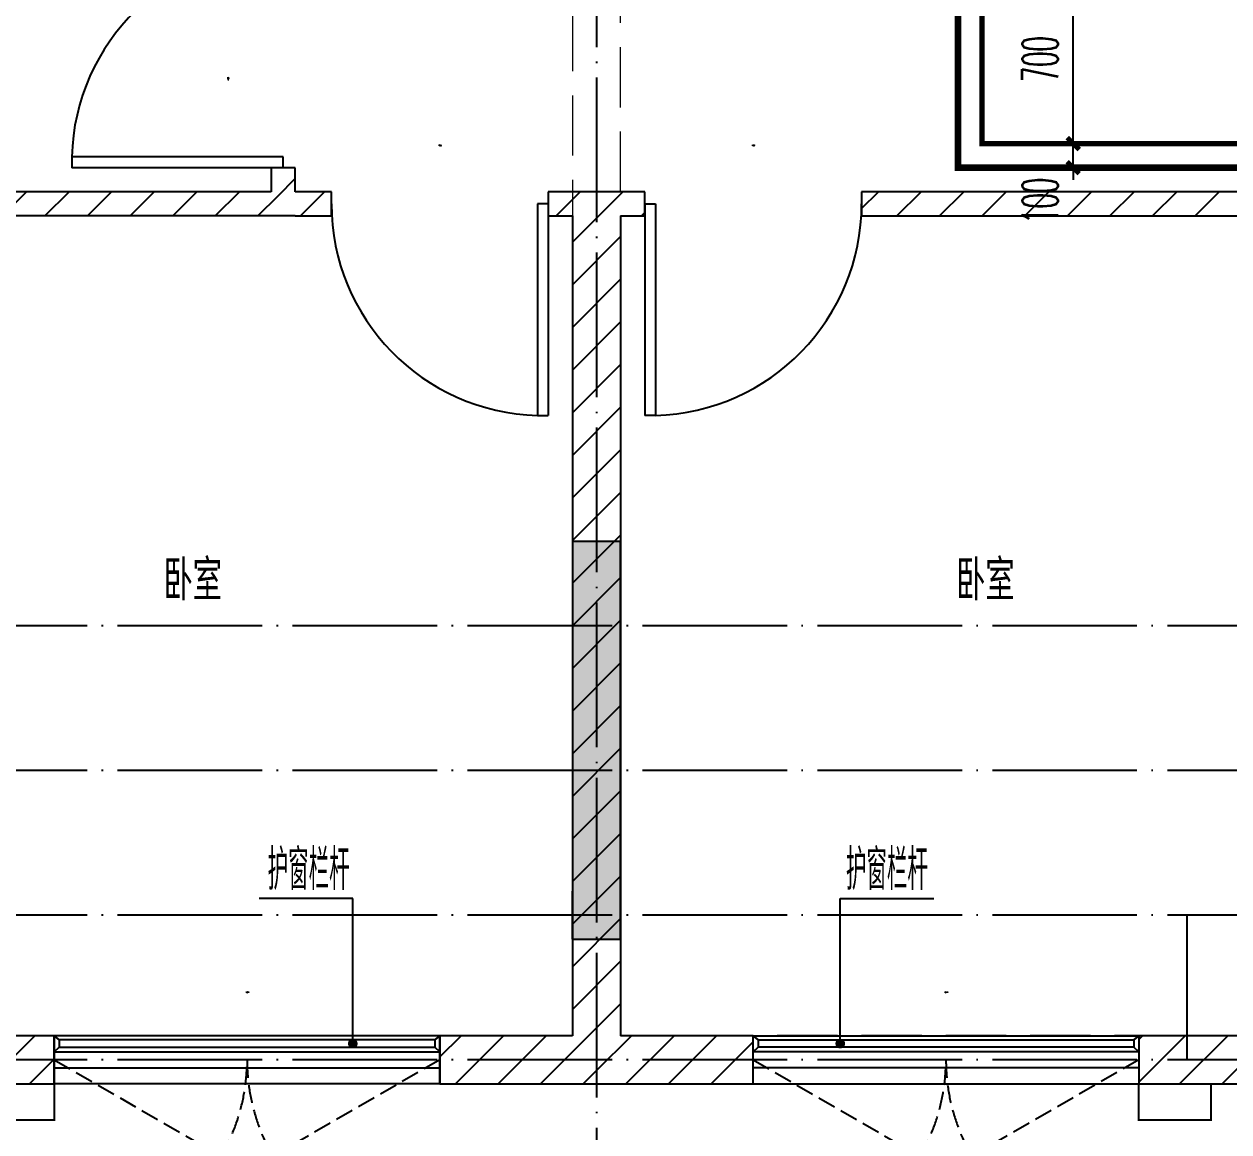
# Model space of a CAD drawing. Extents: x 27938 to 1507990, y 110129 to 923079.
# Drawn here: x 1206660 to 1211659, y 463757 to 468351 of the extents above; entities that cross this region are included whole.
import ezdxf

# ---------------------------------------------------------------- set-up
doc = ezdxf.new("R2010")
doc.units = 0
doc.header["$LTSCALE"] = 1000
doc.header["$MEASUREMENT"] = 0
for name, pattern in [('__DASH', [0.35, 0.25, -0.1]), ('DASH', [0.35, 0.25, -0.1]), ('DOTE', [2.4200000000000004, 2, -0.2, 0.02, -0.2])]:
    doc.linetypes.add(name, pattern=pattern)
for name, color, linetype in [('----建筑底图', 8, 'Continuous'), ('3-栏杆1', 135, 'Continuous'), ('COLU', 7, 'Continuous'), ('DIM_LEAD', 3, 'Continuous'), ('DIM_给水', 3, 'Continuous'), ('DOTE', 1, 'Continuous'), ('PIPE-不分区热给水', 5, 'RJ'), ('PIPE-给水中', 72, 'J2'), ('PUB_HATCH', 8, 'Continuous'), ('PUB_TEXT', 4, 'Continuous'), ('S-砼墙填充', 251, 'Continuous'), ('WALL', 9, 'Continuous'), ('WINDOW', 4, 'Continuous'), ('WINDOW_TEXT', 7, 'Continuous')]:
    doc.layers.add(name, color=color, linetype=linetype)
doc.layers.add('S-L主梁线', color=4, linetype='DASH', plot=False)
doc.styles.add('_TCH_DIM', font='SIMPLEX.shx', dxfattribs={"width": 0.7, "bigfont": 'GBCBIG.shx'})
doc.styles.add('_TCH_DIM_T3', font='SIMPLEX.shx', dxfattribs={"width": 0.4941176470588236, "bigfont": 'GBCBIG.shx'})
doc.styles.add('_TCH_WINDOW', font='SIMPLEX.shx', dxfattribs={"width": 0.7, "height": 3.5, "bigfont": 'GBCBIG.shx'})
doc.styles.get("Standard").update_dxf_attribs({"font": 'gbenor.shx', "bigfont": 'gbcbig.shx'})
doc.linetypes.add('J2', pattern='A,3,-0.2,["J2",Standard,S=0.25,R=0,X=-0.1,Y=-0.115],-0.35', length=3.55)
doc.linetypes.add('RJ', pattern='A,3,-0.2,["RJ",Standard,S=0.25,R=0,X=-0.1,Y=-0.115],-0.35', length=3.55)
doc.dimstyles.new('_TWT_ARCH&&50', dxfattribs={"dimtxt": 148.75, "dimasz": 50, "dimexe": 125, "dimexo": 150, "dimgap": 63.12500000000001, "dimtad": 1, "dimdec": 0, "dimzin": 0, "dimdsep": 46, "dimtxsty": '_TCH_DIM_T3', "dimblk": 'ARCHTICK', "dimcen": 0.09, "dimclrt": 7, "dimazin": 2, "dimtfac": 1, "dimtdec": 0, "dimtix": 1, "dimtmove": 2, "dimatfit": 3, "dimfxl": 100, "dimtolj": 1, "dimtzin": 0, "dimarcsym": 0})
pattern_1 = [(45, (0, 89.755675), (-88.38838300365748, 88.3883830036575), [])]

# ---------------------------------------------------------------- blocks, each defined once
blk = doc.blocks.new('ASDFSD')
at = {"layer": '3-栏杆1', "color": 5}
for p, q in [((681762.5879415963, 334937.5442401596), (681742.3193111992, 334955.3318184742)), ((681742.3193111992, 334955.3318184742), (681762.5879414161, 334937.5442403179)), ((683322.0506668226, 334937.5442278689), (683342.3192972196, 334955.3318061834)), ((683342.3192972196, 334955.3318061834), (683322.0506670028, 334937.5442280272)), ((681742.3193347491, 334888.4150854239), (681762.5879414133, 334908.2619604596)), ((681762.5879414161, 334937.5442403179), (681762.5879414133, 334908.2619604596)), ((683322.0506670028, 334937.4781505512), (681762.5879414163, 334937.5226424761)), ((681762.5879414135, 334908.2403724216), (683322.0506670056, 334908.1959003614)), ((683322.0506670028, 334937.5442280272), (683322.0506670056, 334908.2619481689)), ((683322.0506670056, 334908.2619481689), (683342.3192736697, 334888.4150731332)), ((683342.3192736697, 334888.4150731332), (683322.0506670056, 334908.2619481689))]:
    blk.add_line(p, q, dxfattribs=at)
blk = doc.blocks.new('GDGDGRD')
at = {"layer": 'S-砼墙填充'}
h = blk.add_hatch(color=256, dxfattribs=at)
h.dxf.hatch_style = 1
h.paths.add_polyline_path([(433016.5684015006, 287315.3648366724), (433016.5684015006, 287115.3648366724), (433216.5684056897, 287115.3630851979), (433216.5684056198, 288765.3626271576), (433016.5684057334, 288765.362627037), (433016.5684055993, 288765.3626271576), (433016.5684057092, 287115.3630856661)])
at = {"layer": 'COLU', "color": 6}
blk.add_lwpolyline([(433016.5684015006, 287315.3648366724), (433016.5684015006, 287115.3648366724), (433216.5684056897, 287115.3630851979), (433216.5684056198, 288765.3626271576), (433016.5684057334, 288765.362627037), (433016.5684057334, 288765.362627037), (433016.5684055993, 288765.3626271576), (433016.5684057092, 287115.3630856661)], close=True, dxfattribs=at)
blk = doc.blocks.new('A$C2AC150FC')
at = {"layer": 'PUB_HATCH'}
h = blk.add_hatch(dxfattribs=at)
h.set_pattern_fill('普通砖', color=256, scale=50, style=0)
h.set_pattern_definition(pattern_1)
h.paths.add_polyline_path([(11249.97753781678, -8949.99999216002), (11249.97753782906, -8849.999992220572), (11149.97753782905, -8849.999992208304), (11149.97753781678, -8949.99999215808), (11216.64420447936, -8983.333325492704)])
h = blk.add_hatch(dxfattribs=at)
h.set_pattern_fill('普通砖', color=256, scale=50, style=0)
h.set_pattern_definition(pattern_1)
h.paths.add_polyline_path([(11216.64420447936, -8983.333325492704), (11149.97753781678, -8949.99999215808), (9199.999999480224, -8949.999992120474), (9399.999999467987, -9049.999992124334), (11249.97753780452, -9049.99999216001)])
h = blk.add_hatch(dxfattribs=at)
h.set_pattern_fill('普通砖', color=256, scale=50, style=0)
h.set_pattern_definition(pattern_1)
h.paths.add_polyline_path([(11249.97753780452, -9049.99999216001), (11400.01141628366, -9049.999992162899), (11400.01141628558, -8949.999992162908), (11249.97753781678, -8949.99999216002), (11216.64420447936, -8983.333325492704)])
h = blk.add_hatch(dxfattribs=at)
h.set_pattern_fill('普通砖', color=256, scale=50, style=0)
h.set_pattern_definition(pattern_1)
h.paths.add_polyline_path([(12500.0000067794, -8949.999992184108), (12300.01141628558, -8949.99999218025), (12300.01141628366, -9049.999992180246), (12400.00000677747, -9049.999992182176), (12500.00000677811, -9016.666658850774)])
h = blk.add_hatch(dxfattribs=at)
h.set_pattern_fill('普通砖', color=256, scale=50, style=0)
h.set_pattern_definition(pattern_1)
h.paths.add_polyline_path([(12600.00000677747, -9049.999992186038), (12699.98859726937, -9049.999992187968), (12699.9885972713, -8949.999992187959), (12500.00000677939, -8949.999992184108), (12500.00000677811, -9016.666658850774)])
h = blk.add_hatch(dxfattribs=at)
h.set_pattern_fill('普通砖', color=256, scale=50, style=0)
h.set_pattern_definition(pattern_1)
h.paths.add_polyline_path([(15800.00000952169, -8949.999992247678), (13599.9885972713, -8949.999992205296), (13599.98859726937, -9049.999992205303), (15600.00000953395, -9049.99999224383)])
h = blk.add_hatch(dxfattribs=at)
h.set_pattern_fill('普通砖', color=256, scale=50, style=0)
h.set_pattern_definition(pattern_1)
h.paths.add_polyline_path([(12500.00000677811, -9016.666658850774), (12400.00000677747, -9049.999992182176), (12400.00000677747, -12450.00000701873), (12500.00000677747, -12516.6666736854), (12600.00000677747, -12450.00000701874), (12600.00000677747, -9049.999992186038)])
h = blk.add_hatch(dxfattribs=at)
h.set_pattern_fill('普通砖', color=256, scale=50, style=0)
h.set_pattern_definition(pattern_1)
h.paths.add_polyline_path([(9300.02147604269, -12650.00000701874), (10249.9999988943, -12650.00000701874), (10249.9999988943, -12450.00000701874), (9400.020282895073, -12450.00000701874), (9300.020680606203, -12516.6666736854)])
h = blk.add_hatch(dxfattribs=at)
h.set_pattern_fill('普通砖', color=256, scale=50, style=0)
h.set_pattern_definition(pattern_1)
h.paths.add_polyline_path([(12400.00000677747, -12450.00000701873), (11849.99999889426, -12450.00000701873), (11849.99999889426, -12650.00000701874), (12500.00000677747, -12650.00000701874), (12500.00000677747, -12516.6666736854)])
h = blk.add_hatch(dxfattribs=at)
h.set_pattern_fill('普通砖', color=256, scale=50, style=0)
h.set_pattern_definition(pattern_1)
h.paths.add_polyline_path([(12500.00000677747, -12650.00000701874), (13150.00001466088, -12650.00000701874), (13150.00001466088, -12450.00000701874), (12600.00000677747, -12450.00000701874), (12500.00000677747, -12516.6666736854)])
h = blk.add_hatch(dxfattribs=at)
h.set_pattern_fill('普通砖', color=256, scale=50, style=0)
h.set_pattern_definition(pattern_1)
h.paths.add_polyline_path([(15600.00000970848, -12450.00000701874), (14750.00001466088, -12450.00000701875), (14750.00001466088, -12650.00000701874), (15700.00000970648, -12650.00000701874), (15700.00000970781, -12516.6666736854)])
at = {"color": 8, "const_width": 8}
for points in [[(9949.99999920628, -12650.00052142009), (9949.99999920628, -12800.00052142009), (10249.99999920628, -12800.00052142009), (10249.99999921001, -12650.00000771676)], [(15050.00000524218, -12650.00052142009), (15050.00000524218, -12800.00052142009), (14750.00000524218, -12800.00052142009), (14750.00000523846, -12650.00000771676)]]:
    blk.add_lwpolyline(points, dxfattribs=at)
at = {"layer": 'DIM_LEAD', "color": 8}
for p, q in [((11488.65625636489, -11880.82442604331), (11100.39821455322, -11880.82442604331)), ((11488.66582443123, -12482.81361113465), (11488.65625636489, -11880.82442604331)), ((13511.33418912371, -12482.81361113465), (13511.34375719051, -11880.82442604331)), ((13511.34375719051, -11880.82442604331), (13899.60179900218, -11880.82442604331))]:
    blk.add_line(p, q, dxfattribs=at)
at = {"layer": 'DIM_LEAD', "color": 8, "const_width": 20}
for points in [[(11488.66598337206, -12492.81361113339, 1), (11488.66566549039, -12472.81361113592, 1)], [(13511.33403018286, -12492.81361113339, 1), (13511.33434806455, -12472.81361113592, 1)]]:
    blk.add_lwpolyline(points, format="xyb", close=True, dxfattribs=at)
at = {"layer": 'DOTE', "color": 169, "linetype": 'DOTE', "ltscale": 0.3}
for p, q in [((12500.00000677747, -7750), (12500.00000677747, -14549.99999882322)), ((25632.71399999969, -10750.0000073819), (-1999.999999999767, -10750.0000073819)), ((25632.71399999969, -11350.00000738195), (-1999.999999999767, -11350.00000738195)), ((25632.71399999969, -11949.99999882327), (-1999.999999999767, -11949.99999882327)), ((14949.99572491576, -11949.99999882322), (14949.9828391776, -12549.99999882322)), ((25632.71399999969, -12549.99999882327), (-1999.999999999767, -12549.99999882322))]:
    blk.add_line(p, q, dxfattribs=at)
at = {"layer": 'WALL', "color": 8}
for p, q in [((11249.97753782906, -8849.999992220572), (11149.97753782905, -8849.999992208304)), ((11149.97753782905, -8849.999992208304), (11149.97753781678, -8949.99999215808)), ((11249.97753781678, -8949.99999216002), (11249.97753782906, -8849.999992220572)), ((11149.97753781678, -8949.99999215808), (9199.999999480224, -8949.999992120474)), ((11400.01141628558, -8949.999992162908), (11249.97753781678, -8949.99999216002)), ((11400.01141628366, -9049.999992162899), (11400.01141628558, -8949.999992162908)), ((12500.0000067794, -8949.999992184108), (12300.01141628558, -8949.99999218025)), ((12300.01141628558, -8949.99999218025), (12300.01141628366, -9049.999992180246)), ((12699.9885972713, -8949.999992187959), (12500.00000677939, -8949.999992184108)), ((12699.98859726937, -9049.999992187968), (12699.9885972713, -8949.999992187959)), ((15800.00000952169, -8949.999992247678), (13599.9885972713, -8949.999992205296)), ((13599.9885972713, -8949.999992205296), (13599.98859726937, -9049.999992205303)), ((11249.97753780452, -9049.99999216001), (9399.999999467987, -9049.999992124334)), ((11249.97753780452, -9049.99999216001), (11400.01141628366, -9049.999992162899)), ((12300.01141628366, -9049.999992180246), (12400.00000677747, -9049.999992182176)), ((12400.00000677747, -9049.999992182176), (12400.00000677747, -12450.00000701873)), ((12600.00000677747, -9049.999992186038), (12699.98859726937, -9049.999992187968)), ((12600.00000677747, -9049.999992186038), (12600.00000677747, -12450.00000701874)), ((13599.98859726937, -9049.999992205303), (15600.00000953395, -9049.99999224383)), ((10249.9999988943, -12450.00000701874), (9400.020282895073, -12450.00000701874)), ((10249.9999988943, -12650.00000701874), (10249.9999988943, -12450.00000701874)), ((12400.00000677747, -12450.00000701873), (11849.99999889426, -12450.00000701873)), ((11849.99999889426, -12450.00000701873), (11849.99999889426, -12650.00000701874)), ((13150.00001466088, -12450.00000701874), (12600.00000677747, -12450.00000701874)), ((13150.00001466088, -12650.00000701874), (13150.00001466088, -12450.00000701874)), ((15600.00000970848, -12450.00000701874), (14750.00001466088, -12450.00000701875)), ((14750.00001466088, -12450.00000701875), (14750.00001466088, -12650.00000701874)), ((9300.02147604269, -12650.00000701874), (10249.9999988943, -12650.00000701874)), ((11849.99999889426, -12650.00000701874), (12500.00000677747, -12650.00000701874)), ((12500.00000677747, -12650.00000701874), (13150.00001466088, -12650.00000701874)), ((14750.00001466088, -12650.00000701874), (15700.00000970648, -12650.00000701874))]:
    blk.add_line(p, q, dxfattribs=at)
at = {"layer": 'WINDOW', "color": 8}
for p, q in [((10322.47753783457, -8804.99999210678), (10322.47753782905, -8849.99999210678)), ((11199.97753783457, -8804.999992214434), (10322.47753783457, -8804.99999210678)), ((11199.97753782905, -8849.999992214434), (11199.97753783457, -8804.999992214434)), ((11199.97753782905, -8849.999992214434), (10322.47753782905, -8849.99999210678)), ((12300.0114162846, -8999.999992180252), (12255.0114162846, -8999.999992179384)), ((12255.0114162846, -8999.999992179384), (12255.01141626768, -9877.499992179384)), ((12300.0114162846, -8999.999992180252), (12300.01141626768, -9877.499992180252)), ((12699.98859727034, -8999.99999218796), (12744.98859727034, -8999.999992188828)), ((12699.98859727034, -8999.99999218796), (12699.98859725343, -9877.49999218796)), ((12744.98859727034, -8999.999992188828), (12744.98859725343, -9877.499992188828)), ((12255.01141626768, -9877.499992179384), (12300.01141626768, -9877.499992180252)), ((12744.98859725343, -9877.499992188828), (12699.98859725343, -9877.49999218796)), ((10249.99999889428, -12450.00000701874), (10249.99999889428, -12650.00000701874)), ((11849.99999889428, -12450.00000701874), (10249.99999889428, -12450.00000701874)), ((11849.99999889428, -12650.00000701874), (11849.99999889428, -12450.00000701874)), ((13150.00001466089, -12650.00000701874), (13150.00001466089, -12450.00000701874)), ((13150.00001466089, -12450.00000701874), (14750.00001466089, -12450.00000701874)), ((14750.00001466089, -12450.00000701874), (14750.00001466089, -12650.00000701874)), ((10249.99999889428, -12516.66667368541), (11849.99999889428, -12516.66667368541)), ((14750.00001466089, -12516.66667368541), (13150.00001466089, -12516.66667368541)), ((10249.99999889428, -12583.33334035207), (11849.99999889428, -12583.33334035207)), ((14750.00001466089, -12583.33334035207), (13150.00001466089, -12583.33334035207)), ((11849.99999889428, -12650.00000701874), (10249.99999889428, -12650.00000701874)), ((13150.00001466089, -12650.00000701874), (14750.00001466089, -12650.00000701874))]:
    blk.add_line(p, q, dxfattribs=at)
at = {"layer": 'WINDOW', "color": 8, "linetype": 'DASH', "ltscale": 0.3}
for points in [[(10249.99999893899, -12550.00000701856), (10942.82032197178, -12950.00000702054, 0.1316524975905399), (11049.99999894551, -12550.00000701088)], [(11849.99999895156, -12550.00000701856), (11157.17967591877, -12950.00000702054, -0.1316524975905399), (11049.99999894504, -12550.00000701088)], [(13150.00001460337, -12550.00000701856), (13842.82033763663, -12950.00000702054, 0.1316524975905399), (13950.00001460989, -12550.00000701088)], [(14750.00001461641, -12550.00000701856), (14057.17969158315, -12950.00000702054, -0.1316524975905399), (13950.00001460989, -12550.00000701088)]]:
    blk.add_lwpolyline(points, format="xyb", dxfattribs=at)
at = {"layer": 'WINDOW', "color": 8}
for centre, radius, start, end in [((11199.97753783181, -8827.499992214436), 877.5000000000001, 89.99999999297063, 178.5307164116168), ((12277.51141628459, -8999.999992179819), 877.499999999998, 179.9999999988954, 268.5307164175418), ((12722.48859727033, -8999.999992188394), 877.5000000000017, 271.4692835802501, 359.9999999988962)]:
    blk.add_arc(centre, radius, start, end, dxfattribs=at)
at = {"color": 8}
for name, p in [('GDGDGRD', (-420616.5787028493, -299165.3630932599)), ('ASDFSD', (-671492.3193122979, -347405.3318260653))]:
    blk.add_blockref(name, p, dxfattribs=at)
at = {"color": 8, "xscale": -1}
blk.add_blockref('ASDFSD', (696492.3193258529, -347405.3318260653), dxfattribs=at)
at = {"layer": 'DIM_LEAD', "color": 7, "style": '_TCH_DIM', "width": 0.7}
for p in [(11135.39821455322, -11845.82442604331), (13534.89435219367, -11845.82442604331)]:
    blk.add_text('护窗栏杆', height=168.7943262411347, dxfattribs=at).set_placement(p)
at = {"layer": 'PUB_TEXT', "color": 8}
for p in [(10703.07966261893, -10645.21714435919), (13991.97354242532, -10645.21714436053)]:
    blk.add_text('卧室', height=168.7943262411347, dxfattribs=at).set_placement(p)
at = {"layer": 'WINDOW_TEXT', "color": 8, "style": '_TCH_WINDOW', "width": 0.4941176470588236}
for rotation, p in [(89.99999999297073, (10973.91701118891, -8486.305420304883)), (359.9999999988955, (11845.11141628922, -8759.624992171499)), (359.9999999988963, (13145.08859727495, -8759.624992196528))]:
    blk.add_text('M0922', height=4.25, rotation=rotation, dxfattribs=at).set_placement(p)
for p in [(11044.74999891152, -12272.22990214993), (13944.75001464388, -12272.22990214993)]:
    blk.add_text('TC1617', height=4.25, dxfattribs=at).set_placement(p)
blk = doc.blocks.new('A$C19FE5086')
at = {"layer": 'S-L主梁线', "color": 225, "linetype": '__DASH', "lineweight": 18}
for p, q in [((9800.011813323945, -1700.000194770691), (9800.00015766453, -6299.836085190414)), ((10000.00015766523, -6299.836085190414), (10000.01181332464, -1700.000194770691)), ((9800.00015766453, -6299.836085190414), (6800.012031916063, -6299.836085190414)), ((12999.98777583195, -6299.836085190414), (10000.00015766523, -6299.836085190414))]:
    blk.add_line(p, q, dxfattribs=at)
at = {"layer": 'S-L主梁线', "color": 225, "linetype": 'ByBlock', "lineweight": 18}
for p, q in [((6700.012070499361, -6499.836085190414), (9899.999904271914, -6499.836085190414)), ((9899.999904271914, -6499.836085190414), (13099.98773804447, -6499.836085190414))]:
    blk.add_line(p, q, dxfattribs=at)
blk = doc.blocks.new('_ArchTick')
at = {"color": 0, "linetype": 'ByBlock', "const_width": 0.4}
blk.add_lwpolyline([(-0.5, -0.5), (0.5, 0.5)], dxfattribs=at)
blk = doc.blocks.new('*D233')
at = {"layer": 'Defpoints', "color": 0}
for p in [(1210535.230035551, 468555.7693728304), (1211013.445044695, 468555.7693728304), (1210535.230035484, 467855.7786223425)]:
    blk.add_point(p, dxfattribs=at)
at = {"layer": 'DIM_给水', "color": 0, "lineweight": -2}
for p, q in [((1210685.230035551, 468555.7693728304), (1211138.445044695, 468555.7693728304)), ((1211013.445044695, 467855.7786223425), (1211013.445044695, 468555.7693728304)), ((1210685.230035484, 467855.7786223425), (1211138.445044695, 467855.7786223425))]:
    blk.add_line(p, q, dxfattribs=at)
at = {"layer": 'DIM_给水', "color": 0, "lineweight": -2, "xscale": 50, "yscale": 50, "zscale": 50}
for p, rotation in [((1211013.445044695, 468555.7693728304), 90), ((1211013.445044695, 467855.7786223425), 270)]:
    blk.add_blockref('_ArchTick', p, dxfattribs=dict(at, rotation=rotation))
at = {"layer": 'DIM_给水', "color": 7, "insert": (1210875.945044695, 468205.7739975867), "char_height": 148.75, "attachment_point": 5, "rotation": 90, "style": '_TCH_DIM_T3'}
blk.add_mtext('\\A1;700', dxfattribs=at)
blk = doc.blocks.new('*D234')
at = {"layer": 'Defpoints', "color": 0}
for p in [(1210535.230035484, 467855.7786223425), (1211013.445044657, 467855.7786223425), (1210535.230035475, 467755.7745766889)]:
    blk.add_point(p, dxfattribs=at)
at = {"layer": 'DIM_给水', "color": 0, "lineweight": -2}
for p, q in [((1211013.445044657, 467855.7786223425), (1211013.445044657, 467905.7786223425)), ((1210685.230035484, 467855.7786223425), (1211138.445044657, 467855.7786223425)), ((1211013.445044657, 467755.7745766889), (1211013.445044657, 467855.7786223425)), ((1210685.230035475, 467755.7745766889), (1211138.445044657, 467755.7745766889)), ((1211013.445044657, 467755.7745766889), (1211013.445044657, 467705.7745766889))]:
    blk.add_line(p, q, dxfattribs=at)
at = {"layer": 'DIM_给水', "color": 0, "lineweight": -2, "xscale": 50, "yscale": 50, "zscale": 50}
for p, rotation in [((1211013.445044657, 467855.7786223425), 270), ((1211013.445044657, 467755.7745766889), 90)]:
    blk.add_blockref('_ArchTick', p, dxfattribs=dict(at, rotation=rotation))
at = {"layer": 'DIM_给水', "color": 7, "insert": (1210875.945044639, 467618.2745766565), "char_height": 148.75, "attachment_point": 5, "rotation": 90, "style": '_TCH_DIM_T3'}
blk.add_mtext('\\A1;100', dxfattribs=at)

msp = doc.modelspace()

# ---------------------------------------------------------------- block references
at = {"layer": '----建筑底图'}
msp.add_blockref('A$C2AC150FC', (1196535.2300353, 476605.7693728267), dxfattribs=at)

# ---------------------------------------------------------------- next in the draw order: hatches: boundary and pattern name
at = {"layer": 'PIPE-不分区热给水'}
for points in [[(1210635.245407758, 467855.7713024057), (1210623.99540788, 467855.7710553986), (1210623.995655022, 467844.5210990035)], [(1210635.245407758, 467855.7713024057), (1210635.245611334, 467844.5213024564), (1210623.995655022, 467844.5210990035)]]:
    msp.add_hatch(color=256, dxfattribs=at).paths.add_polyline_path(points)
at = {"layer": 'PIPE-给水中'}
for points in [[(1210535.230035618, 467755.7693806157), (1210521.480035541, 467755.7693806139), (1210521.480035499, 467742.0191164144)], [(1210535.230035618, 467755.7693806157), (1210535.230299754, 467742.0193806163), (1210521.480035499, 467742.0191164144)]]:
    msp.add_hatch(color=256, dxfattribs=at).paths.add_polyline_path(points)

# ---------------------------------------------------------------- next in the draw order: linework, layer by layer
at = {"layer": 'PIPE-不分区热给水', "ltscale": 0.25, "const_width": 22.5}
for points in [[(1210635.230035551, 468555.7693728498), (1210635.245407877, 467855.7713024545)], [(1210635.245407877, 467855.7713024545), (1212535.126948426, 467855.805661879)]]:
    msp.add_lwpolyline(points, dxfattribs=at)
at = {"layer": 'PIPE-给水中', "ltscale": 0.25, "const_width": 27.5}
for points in [[(1210535.230035552, 468655.7693728545), (1210535.230035541, 467755.7693806137)], [(1210535.230035541, 467755.7693806137), (1212435.129096044, 467755.8058880374)]]:
    msp.add_lwpolyline(points, dxfattribs=at)

# ---------------------------------------------------------------- next in the draw order: block references
at = {"layer": 'S-L主梁线', "color": 225, "linetype": 'ByBlock', "lineweight": 18}
msp.add_blockref('A$C19FE5086', (1199135.230133888, 470455.7695676034), dxfattribs=at)

# ---------------------------------------------------------------- next in the draw order: dimensions: what is measured, and where the dimension line sits
at = {"layer": 'DIM_给水'}
dim = msp.add_aligned_dim(p1=(1210535.230035484, 467855.7786223425), p2=(1210535.230035551, 468555.7693728304), distance=-478.21500914404174, dimstyle='_TWT_ARCH&&50', dxfattribs=at)
dim.commit()
dim.dimension.update_dxf_attribs({"geometry": '*D233', "text_midpoint": (1210875.945044695, 468205.7739975867)})
dim = msp.add_linear_dim(base=(1211013.445044657, 467855.7786223425), p1=(1210535.230035475, 467755.7745766889), p2=(1210535.230035484, 467855.7786223425), angle=89.99999999479753, dimstyle='_TWT_ARCH&&50', dxfattribs=at)
dim.commit()
dim.dimension.update_dxf_attribs({"geometry": '*D234', "text_midpoint": (1210875.945044639, 467618.2745766565), "dimtype": 129})

doc.saveas('drawing.dxf')
